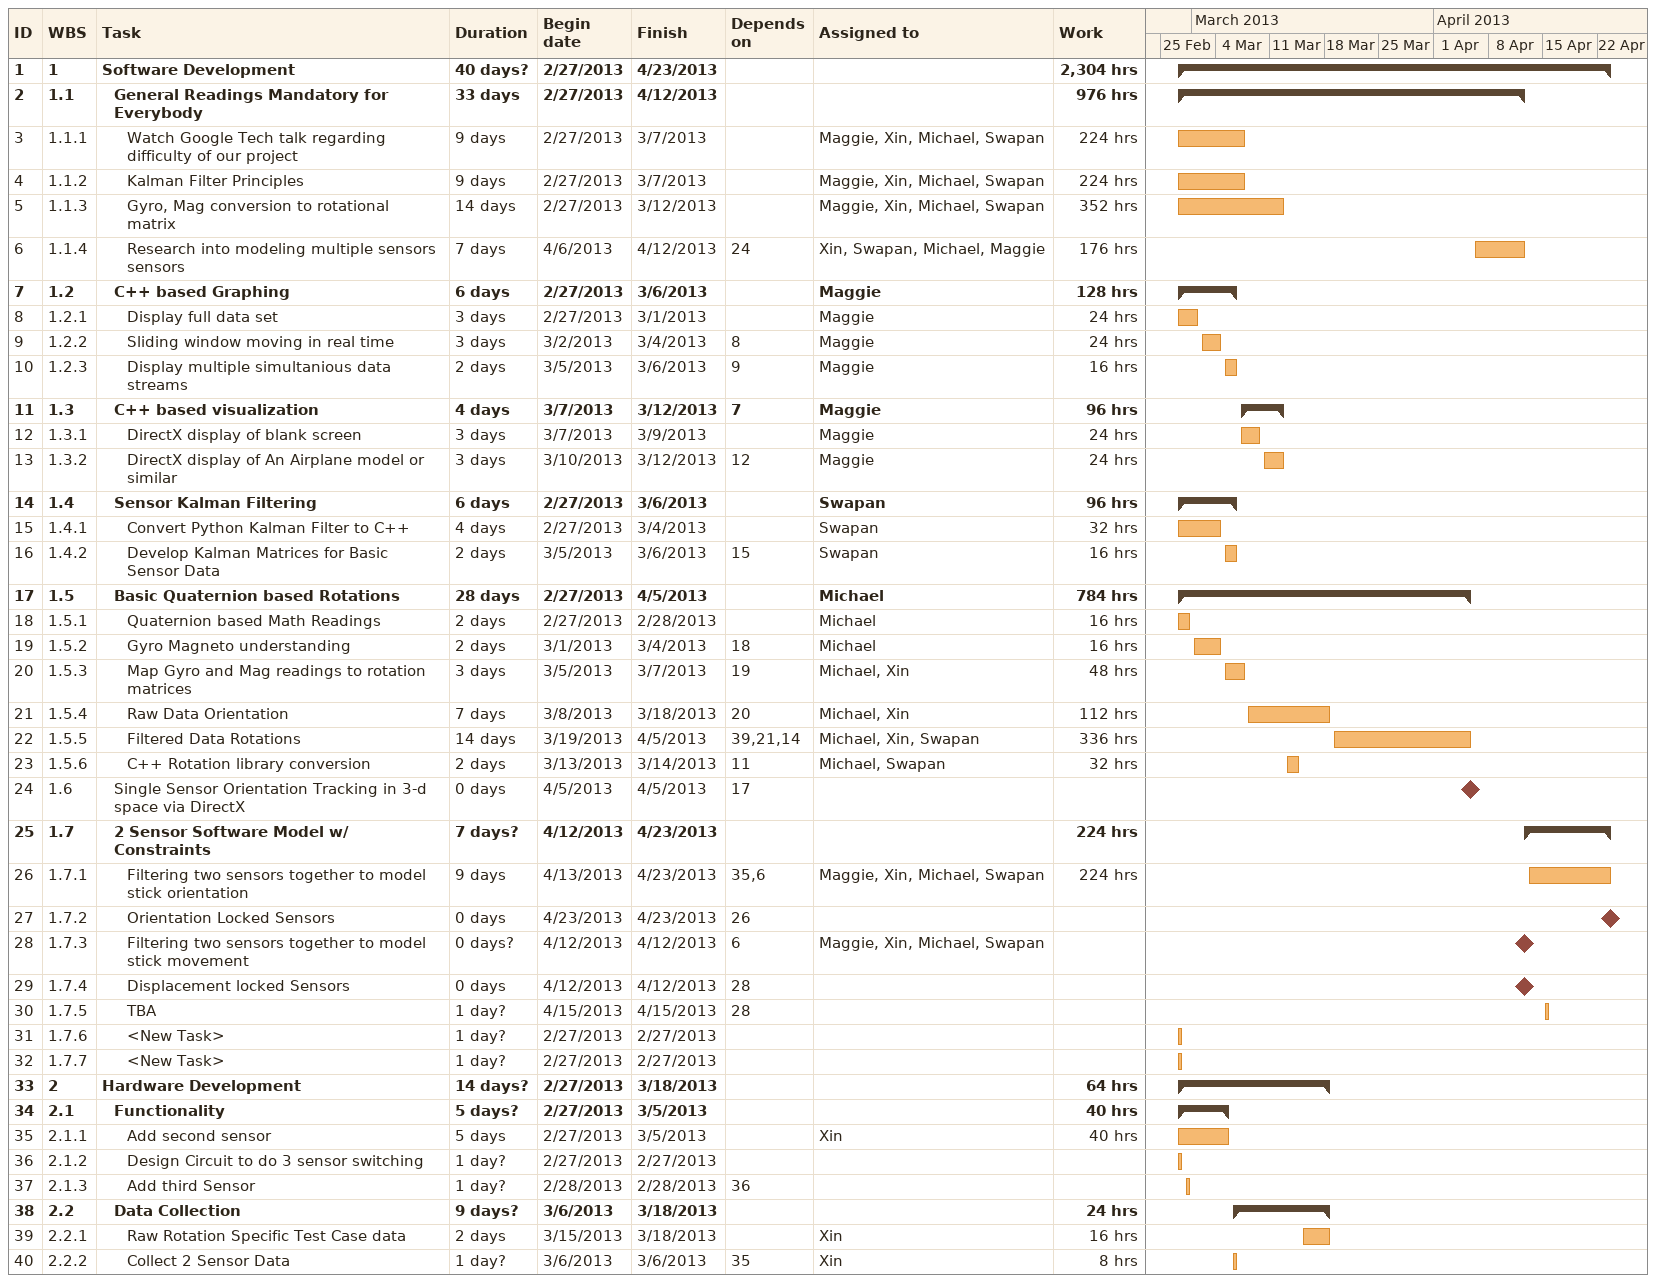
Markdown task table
| ID | WBS | Task | Duration | Start | Finish | Predecessors | Resources | Work (h) |
|---|---|---|---|---|---|---|---|---|
| 1 | 1 | **Software Development** | 40d? | 2013-02-27 | 2013-04-23 |  |  | 2304 |
| 2 | 1.1 | **General Readings Mandatory for Everybody** | 33d | 2013-02-27 | 2013-04-12 |  |  | 976 |
| 3 | 1.1.1 | Watch Google Tech talk regarding difficulty of our project | 9d | 2013-02-27 | 2013-03-07 |  | Maggie, Xin, Michael, Swapan | 224 |
| 4 | 1.1.2 | Kalman Filter Principles | 9d | 2013-02-27 | 2013-03-07 |  | Maggie, Xin, Michael, Swapan | 224 |
| 5 | 1.1.3 | Gyro, Mag conversion to rotational matrix | 14d | 2013-02-27 | 2013-03-12 |  | Maggie, Xin, Michael, Swapan | 352 |
| 6 | 1.1.4 | Research into modeling multiple sensors sensors | 7d | 2013-04-06 | 2013-04-12 | 24 | Xin, Swapan, Michael, Maggie | 176 |
| 7 | 1.2 | **C++ based Graphing** | 6d | 2013-02-27 | 2013-03-06 |  | Maggie | 128 |
| 8 | 1.2.1 | Display full data set | 3d | 2013-02-27 | 2013-03-01 |  | Maggie | 24 |
| 9 | 1.2.2 | Sliding window moving in real time | 3d | 2013-03-02 | 2013-03-04 | 8 | Maggie | 24 |
| 10 | 1.2.3 | Display multiple simultanious data streams | 2d | 2013-03-05 | 2013-03-06 | 9 | Maggie | 16 |
| 11 | 1.3 | **C++ based visualization** | 4d | 2013-03-07 | 2013-03-12 | 7 | Maggie | 96 |
| 12 | 1.3.1 | DirectX display of blank screen | 3d | 2013-03-07 | 2013-03-09 |  | Maggie | 24 |
| 13 | 1.3.2 | DirectX display of An Airplane model or similar | 3d | 2013-03-10 | 2013-03-12 | 12 | Maggie | 24 |
| 14 | 1.4 | **Sensor Kalman Filtering** | 6d | 2013-02-27 | 2013-03-06 |  | Swapan | 96 |
| 15 | 1.4.1 | Convert Python Kalman Filter to C++ | 4d | 2013-02-27 | 2013-03-04 |  | Swapan | 32 |
| 16 | 1.4.2 | Develop Kalman Matrices for Basic Sensor Data | 2d | 2013-03-05 | 2013-03-06 | 15 | Swapan | 16 |
| 17 | 1.5 | **Basic Quaternion based Rotations** | 28d | 2013-02-27 | 2013-04-05 |  | Michael | 784 |
| 18 | 1.5.1 | Quaternion based Math Readings | 2d | 2013-02-27 | 2013-02-28 |  | Michael | 16 |
| 19 | 1.5.2 | Gyro Magneto understanding | 2d | 2013-03-01 | 2013-03-04 | 18 | Michael | 16 |
| 20 | 1.5.3 | Map Gyro and Mag readings to rotation matrices | 3d | 2013-03-05 | 2013-03-07 | 19 | Michael, Xin | 48 |
| 21 | 1.5.4 | Raw Data Orientation | 7d | 2013-03-08 | 2013-03-18 | 20 | Michael, Xin | 112 |
| 22 | 1.5.5 | Filtered Data Rotations | 14d | 2013-03-19 | 2013-04-05 | 39, 21, 14 | Michael, Xin, Swapan | 336 |
| 23 | 1.5.6 | C++ Rotation library conversion | 2d | 2013-03-13 | 2013-03-14 | 11 | Michael, Swapan | 32 |
| 24 | 1.6 | Single Sensor Orientation Tracking in 3-d space via DirectX | 0d | 2013-04-05 | 2013-04-05 | 17 |  |  |
| 25 | 1.7 | **2 Sensor Software Model w/ Constraints** | 7d? | 2013-04-12 | 2013-04-23 |  |  | 224 |
| 26 | 1.7.1 | Filtering two sensors together to model stick orientation | 9d | 2013-04-13 | 2013-04-23 | 35, 6 | Maggie, Xin, Michael, Swapan | 224 |
| 27 | 1.7.2 | Orientation Locked Sensors | 0d | 2013-04-23 | 2013-04-23 | 26 |  |  |
| 28 | 1.7.3 | Filtering two sensors together to model stick movement | 0d? | 2013-04-12 | 2013-04-12 | 6 | Maggie, Xin, Michael, Swapan |  |
| 29 | 1.7.4 | Displacement locked Sensors | 0d | 2013-04-12 | 2013-04-12 | 28 |  |  |
| 30 | 1.7.5 | TBA | 1d? | 2013-04-15 | 2013-04-15 | 28 |  |  |
| 31 | 1.7.6 | <New Task> | 1d? | 2013-02-27 | 2013-02-27 |  |  |  |
| 32 | 1.7.7 | <New Task> | 1d? | 2013-02-27 | 2013-02-27 |  |  |  |
| 33 | 2 | **Hardware Development** | 14d? | 2013-02-27 | 2013-03-18 |  |  | 64 |
| 34 | 2.1 | **Functionality** | 5d? | 2013-02-27 | 2013-03-05 |  |  | 40 |
| 35 | 2.1.1 | Add second sensor | 5d | 2013-02-27 | 2013-03-05 |  | Xin | 40 |
| 36 | 2.1.2 | Design Circuit to do 3 sensor switching | 1d? | 2013-02-27 | 2013-02-27 |  |  |  |
| 37 | 2.1.3 | Add third Sensor | 1d? | 2013-02-28 | 2013-02-28 | 36 |  |  |
| 38 | 2.2 | **Data Collection** | 9d? | 2013-03-06 | 2013-03-18 |  |  | 24 |
| 39 | 2.2.1 | Raw Rotation Specific Test Case data | 2d | 2013-03-15 | 2013-03-18 |  | Xin | 16 |
| 40 | 2.2.2 | Collect 2 Sensor Data | 1d? | 2013-03-06 | 2013-03-06 | 35 | Xin | 8 |
